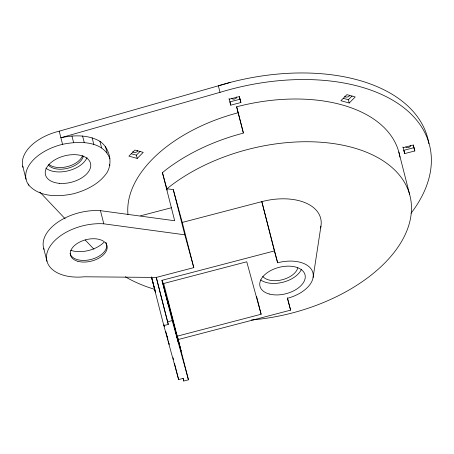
<?xml version="1.0" encoding="UTF-8"?>
<svg xmlns="http://www.w3.org/2000/svg" width="454" height="454" viewBox="0 0 454 454"><rect width="100%" height="100%" fill="white"/><g stroke="black" fill="none" stroke-linecap="round" stroke-linejoin="round"><path stroke-width="0.68" d="M28.551 183.966L28.886 185.283C40.043 197.416 58.515 196.917 73.417 193.779C86.368 190.3 99.278 183.961 107.025 172.599C113.04 162.464 109.505 147.947 99.92 141.302C88.082 134.6 73.815 134.957 60.881 137.749L221.149 92.014A175.891 103.137 -14.3 0 1 396.126 102.292A175.891 103.137 -14.3 0 1 411.063 213.221M313.107 277.468L320.944 226.115M137.21 158.44L143.226 152.379L134.917 150.07L128.902 156.125L137.21 158.44L136.37 155.154L140.076 151.426M349.205 103.018L355.215 96.957L346.907 94.642L340.897 100.703L349.205 103.018L348.366 99.727L352.066 95.998M44.049 249.422A43.13 25.293 -14.3 0 1 57.879 222.154A43.13 25.293 -14.3 0 1 100.448 210.673L174.682 220.746L162.436 172.662L165.472 170.176A144.474 84.716 -14.3 0 1 234.622 135.547L243.35 133.096L236.648 106.798A144.474 84.716 -14.3 0 1 399.94 157.169M23.041 167.356A43.158 25.311 -14.3 0 1 59.207 131.178L230.104 82.452A175.891 103.137 -14.3 0 1 428.905 143.782M230.104 82.452L218.346 85.806L220.02 92.378M229.151 99.239L239.281 96.588L240.904 102.513L230.774 105.158L229.037 98.58M240.904 102.513L240.064 99.222L229.934 101.872L230.774 105.158M140.553 215.809L171.323 207.767M403.067 147.681L413.191 145.036L414.814 150.955L404.69 153.605L402.948 147.028M414.814 150.955L413.98 147.669L403.85 150.314L404.69 153.605M251.42 319.991A144.474 84.716 -14.3 0 0 403.935 181.464A144.474 84.716 -14.3 0 0 169.665 186.611L166.624 189.097L166.516 188.699L173.28 189.619L182.27 222.432L261.816 201.633A52.341 30.69 -14.3 0 1 320.535 228.044M193.79 267.627L184.801 234.814L103.801 223.822A43.13 25.293 -14.3 0 0 47.619 251.147A43.13 25.293 -14.3 0 0 84.382 276.787L156.261 277.439L193.79 267.627L182.27 222.432M151.454 277.025L163.832 325.58L178.626 379.584L183.081 378.415L183.796 381.019L188.455 379.805L172.231 320.592L161.964 280.328L274.386 250.937L277.632 262.781A31.405 18.415 -14.3 0 1 312.88 272.599A31.405 18.415 -14.3 0 1 287.365 298.306L290.611 310.15L178.189 339.541L177.264 336.164L261.124 314.242L256.578 296.394M161.964 280.328L162.89 283.705L246.749 261.782L261.124 314.242M156.261 277.439L167.571 321.812L172.231 320.592M163.832 325.58L168.286 324.417L156.255 277.229M28.886 185.283A43.158 25.311 -14.3 0 1 62.561 144.321C78.497 140.995 103.217 140.297 109.925 158.872M343.252 98.308L348.366 99.727M131.257 153.73L136.37 155.154M39.873 192.087L65.2 218.851M85.17 239.95L93.933 249.212M155.495 292.455L151.511 277.042M167.753 338.939L167.588 338.383L167.747 339.053M169.109 344.245L168.86 343.326M413.259 145.036L413.98 147.669M239.343 96.594L240.064 99.222M236.648 106.798L243.429 132.948M162.436 172.662L167.22 190.124M167.571 321.812L168.286 324.417M165.778 331.511L167.696 338.525M167.895 339.484L168.076 340.159M168.678 342.656L168.269 341.102M168.718 304.486C171.567 315.808 165.659 292.558 168.508 303.879M168.485 341.714L168.684 342.486M277.632 262.781L261.816 201.633L274.386 250.937M398.811 151.965L409.701 194.698M287.467 297.824L290.611 310.15M173.28 189.619L184.801 234.814M178.189 339.541L188.455 379.805M177.264 336.164L181.078 351.118L163.536 282.904M162.941 283.302L168.877 306.592L162.89 283.705M183.098 378.284L183.796 381.019M173.048 357.695L173.57 359.75M174.444 363.166L178.626 379.584M167.174 336.369L167.696 338.429M164.025 324.644L164.552 326.704M151.676 277.4L155.001 290.441M105.419 146.245L107.093 152.822M109.567 164.308L109.902 165.619M99.92 141.302L101.594 147.873M92.128 137.795L93.802 144.372M82.583 135.973L84.257 142.55M100.448 210.673L103.801 223.822M71.925 135.956L73.599 142.533M59.207 131.178L62.561 144.321M22.7 166.085L26.054 179.228M43.646 248.162L47 261.311M168.865 343.184L169.115 344.177M155.172 291.127L155.495 292.433M127.96 214.504A133.998 78.57 -14.3 0 1 238.271 112.723M154.973 289.442A175.891 103.137 -14.3 0 1 125.298 276.781M297.807 267.798A18.841 11.049 -14.3 0 1 282.008 279.817A18.841 11.049 -14.3 0 1 262.713 276.401M301.462 269.267A23.239 13.626 -14.3 0 1 283.165 282.184A23.239 13.626 -14.3 0 1 260.715 279.925M236.619 96.952A2.514 1.476 -14.3 0 1 234.576 99.006A2.514 1.476 -14.3 0 1 231.756 98.223M137.658 150.331A2.514 1.476 -14.3 0 1 135.615 152.391A2.514 1.476 -14.3 0 1 132.795 151.602M410.535 145.393A2.514 1.476 -14.3 0 1 408.804 147.357A2.514 1.476 -14.3 0 1 405.853 147.011M349.665 95.295A2.514 1.476 -14.3 0 1 347.287 97.037A2.514 1.476 -14.3 0 1 344.79 96.18M87.037 157.578A23.239 13.626 -14.3 0 1 68.475 170.738A23.239 13.626 -14.3 0 1 45.831 168.145M83.354 156.051A18.841 11.049 -14.3 0 1 67.901 168.224A18.841 11.049 -14.3 0 1 48.374 165.108M103.818 242.391A23.239 13.626 -14.3 0 1 70.688 250.285M106.662 244.553A18.841 11.049 -14.3 0 1 90.749 259.535A18.841 11.049 -14.3 0 1 70.075 253.525M105.856 242.385A18.841 11.049 -14.3 0 1 106.537 243.991M82.583 155.626A18.841 11.049 -14.3 0 1 67.487 166.578A18.841 11.049 -14.3 0 1 48.879 164.354M176.708 336L178.28 342.049L176.708 336M171.215 314.077L168.945 305.792L177.162 337.418L171.215 314.077M269.148 293.993A23.239 13.626 -14.3 0 0 305.15 278.268A23.239 13.626 -14.3 0 0 273.2 269.37A23.239 13.626 -14.3 0 0 269.148 293.993M59.23 183.325A23.239 13.626 -14.3 0 0 90.573 163.571A23.239 13.626 -14.3 0 0 54.168 160.262A23.239 13.626 -14.3 0 0 59.23 183.325M77.901 261.311A18.841 11.049 -14.3 0 0 107.093 248.559A18.841 11.049 -14.3 0 0 81.187 241.341A18.841 11.049 -14.3 0 0 77.901 261.311"/></g></svg>
